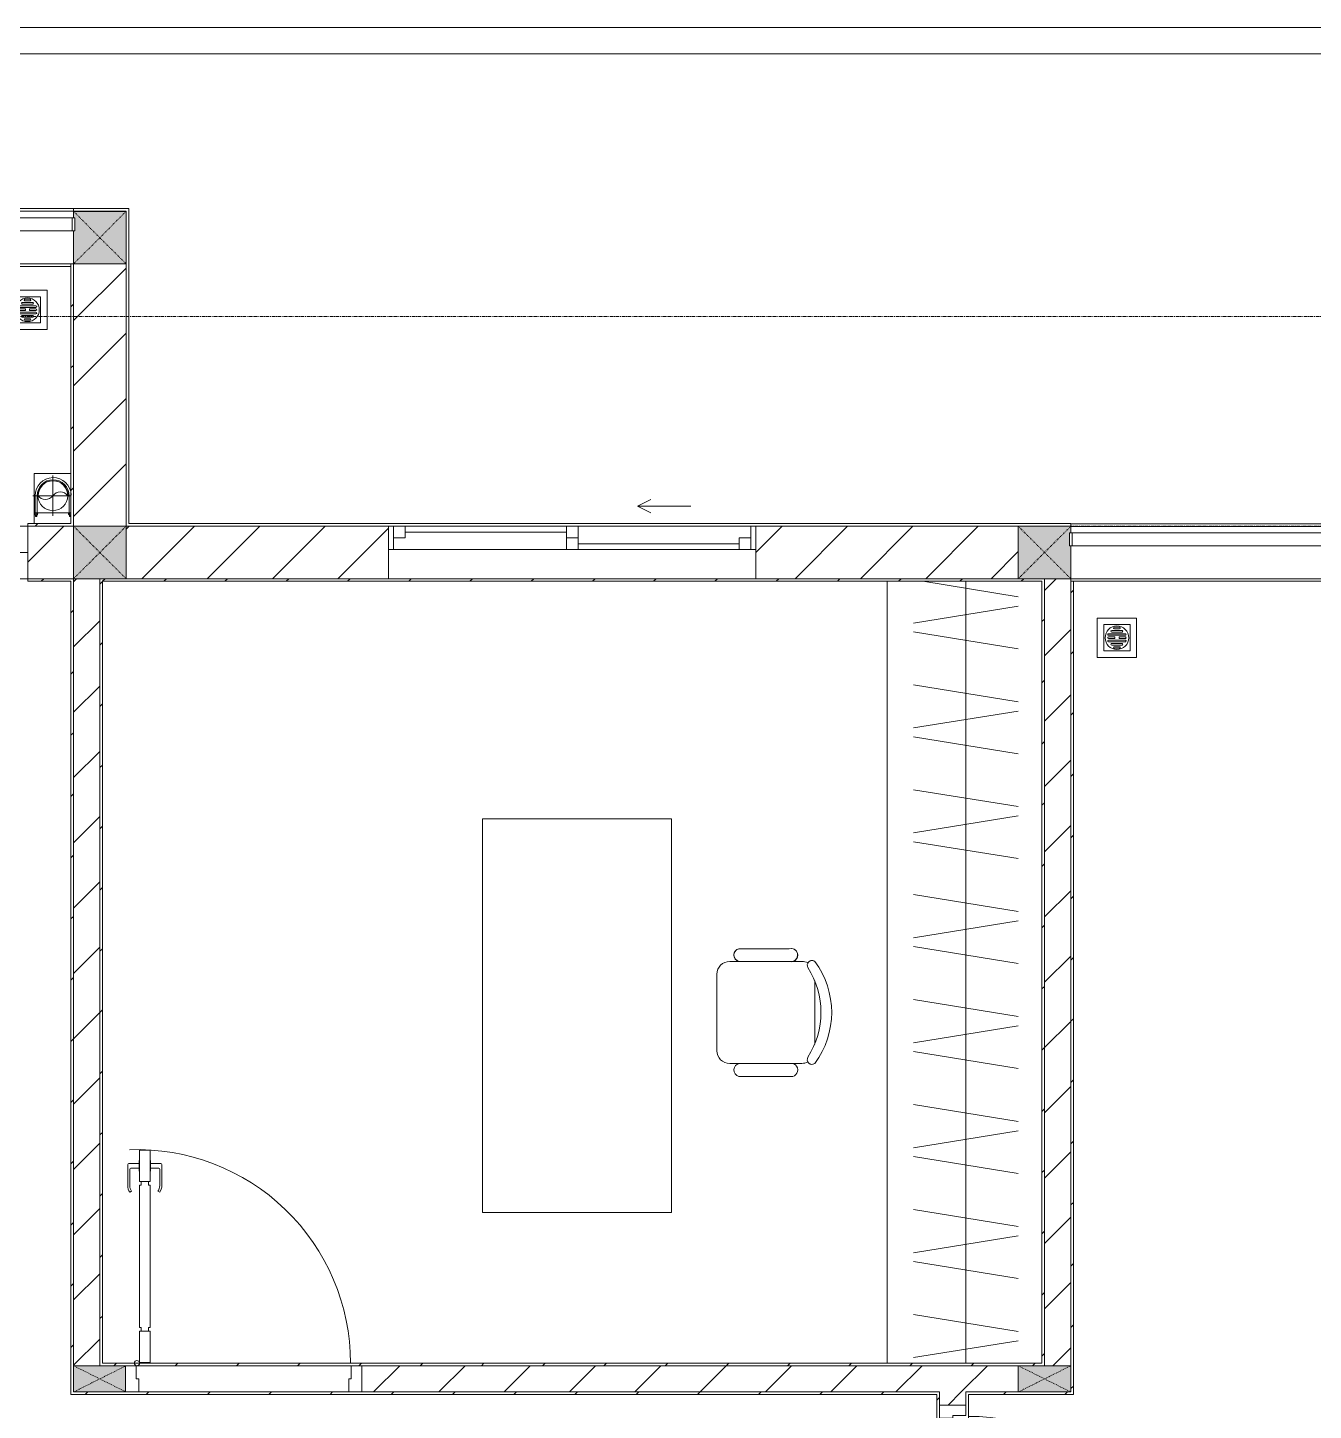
# Model space of a CAD drawing. Header units: millimetres. Extents: x 5356 to 209803, y -16346 to 109894.
# Drawn here: x 94678 to 99577, y 41167 to 46437 of the extents above; entities that cross this region are included whole.
import ezdxf

# ---------------------------------------------------------------- set-up
doc = ezdxf.new("R2010")
doc.units = ezdxf.units.MM
for name, pattern in [('Dash', [6, 3, -3]), ('Grid Line', [22.225, 12.7, -3.175, 3.175, -3.175]), ('IMPORT-CENTER _3_', [10.16, 6.35, -1.27, 1.27, -1.27])]:
    doc.linetypes.add(name, pattern=pattern)
for name, color, linetype, lineweight in [('0-1', 7, 'Continuous', 5), ('A-DETL-GENF-1', 9, 'Continuous', 9), ('A-DOOR', 31, 'Continuous', 9), ('A-DOOR-1', 9, 'Continuous', 9), ('A-DOOR-FRAM', 31, 'Continuous', 9), ('A-DOOR-HDLN', 31, 'Dash', 9), ('A-FLOR-HRAL', 11, 'Continuous', 9), ('A-FLOR-HRAL-1', 9, 'Continuous', 9), ('A-GLAZ', 151, 'Continuous', 9), ('A-WALL', 113, 'Continuous', 9), ('A-WALL-1', 253, 'Continuous', 18), ('A-WALL-2', 9, 'Continuous', 9), ('A-WALL-3', 113, 'Continuous', 18), ('A-WALL-PATT-1', 10, 'Continuous', 9), ('A-WALL-PATT-2', 9, 'Continuous', 9), ('A-WALL-PATT-3', 111, 'Continuous', 9), ('G-IMPT', 8, 'Continuous', 9), ('G-IMPT-2', 8, 'IMPORT-CENTER _3_', 9), ('I-FURN', 30, 'Continuous', 9), ('I-FURN-1', 9, 'Continuous', 9), ('I-WALL-1', 253, 'Continuous', 18), ('I-WALL-2', 9, 'Continuous', 9), ('M-EQPM', 50, 'Continuous', 9), ('S-BEAM-1', 9, 'Continuous', 9), ('S-COLS', 52, 'Continuous', 9), ('S-COLS-1', 254, 'Continuous', 5), ('S-COLS-2', 253, 'Continuous', 18), ('S-COLS-3', 9, 'Continuous', 9), ('S-COLS-4', 52, 'Continuous', 18), ('S-COLS-5', 52, 'Dash', 9), ('S-COLS-HDLN', 52, 'Dash', 9), ('S-COLS-HDLN-1', 9, 'Dash', 9), ('S-GRID-1', 1, 'Grid Line', 9)]:
    doc.layers.add(name, color=color, linetype=linetype, lineweight=lineweight)
pattern_1 = [(45, (0, 0), (-116.67262, 116.67262), [])]
pattern_2 = [(45, (0, 0), (-124.4508, 124.4508), [])]

# ---------------------------------------------------------------- blocks, each defined once
blk = doc.blocks.new('NCV_TKTC_KET CAU_rvt-1-TKCS_MB ĐỊNH VỊ MỐC TỌA ĐỘ CÔNG TRÌNH')
at = {"layer": 'S-BEAM-1'}
blk.add_line((91852.6, 45537.4), (94852.6, 45537.4), dxfattribs=at)
blk = doc.blocks.new('DOOR_CW_01 CANH MO-PANEL KINH - DIW_01-900x2200-CỬA GỖ VÂN LAMINATE-553393-TKCS_MB ĐỊNH VỊ MỐC TỌA ĐỘ CÔNG TRÌNH')
at = {"layer": 'A-DETL-GENF-1'}
for p, q in [((-397, 872), (-357, 872)), ((-397, 752), (-397, 872)), ((-357, 872), (-357, 752)), ((-442, 737), (-442, 816.5)), ((-399, 820.5), (-438, 820.5)), ((-434, 799.5), (-434, 737)), ((-399, 803.5), (-430, 803.5)), ((-399, 831.8), (-397, 831.8)), ((-399, 792.2), (-399, 831.8)), ((-397, 792.2), (-399, 792.2)), ((-397, 792.2), (-397, 831.8)), ((-357, 792.2), (-357, 831.8)), ((-355, 831.8), (-357, 831.8)), ((-357, 792.2), (-355, 792.2)), ((-355, 792.2), (-355, 831.8)), ((-355, 820.5), (-316, 820.5)), ((-355, 803.5), (-324, 803.5)), ((-320, 799.5), (-320, 737)), ((-312, 737), (-312, 816.5)), ((-357, 752), (-397, 752)), ((-397, 738), (-391, 738)), ((-397, 738), (-397, 196)), ((-363, 752), (-391, 752)), ((-391, 752), (-391, 738)), ((-363, 738), (-363, 752)), ((-357, 738), (-363, 738)), ((-357, 196), (-357, 738)), ((-433.9, 711.2), (-427.3, 715.8)), ((-320.1, 711.2), (-326.7, 715.8)), ((-397, 196), (-391, 196)), ((-357, 182), (-397, 182)), ((-397, 182), (-397, 62)), ((-391, 196), (-391, 182)), ((-391, 182), (-363, 182)), ((-357, 196), (-363, 196)), ((-363, 182), (-363, 196)), ((-357, 62), (-357, 182)), ((-397, 62), (-357, 62))]:
    blk.add_line(p, q, dxfattribs=at)
blk.add_circle((-407, 60), 10, dxfattribs=at)
for centre, radius, start, end in [((-407, 60), 814, 360, 92), ((-438, 816.5), 4, 90, 180), ((-430, 799.5), 4, 90, 180), ((-324, 799.5), 4, 360, 90), ((-316, 816.5), 4, 0, 90), ((-397, 737), 45, 180, 215), ((-397, 737), 37, 180, 215), ((-357, 737), 37, 325, 0), ((-357, 737), 45, 325, 0)]:
    blk.add_arc(centre, radius, start, end, dxfattribs=at)
at = {"layer": 'A-DOOR-1'}
for p, q in [((-410, 50), (-450, 50)), ((-450, 50), (-450, -50)), ((-410, 0), (-410, 50)), ((-400, 0), (-410, 0)), ((-407, 50), (-382, 50)), ((-400, -50), (-400, 0)), ((410, 0), (400, 0)), ((400, 0), (400, -50)), ((450, 50), (410, 50)), ((410, 50), (410, 0)), ((450, -50), (450, 50)), ((-450, -50), (-400, -50)), ((400, -50), (450, -50))]:
    blk.add_line(p, q, dxfattribs=at)
blk = doc.blocks.new('TU DO LV A - TU DO LV A-V164-TKCS_MB ĐỊNH VỊ MỐC TỌA ĐỘ CÔNG TRÌNH')
at = {"layer": 'I-FURN'}
for p, q in [((10, 136.3), (68.9, 499)), ((169, 101), (104.4, 499)), ((202.5, 101), (267.1, 499)), ((404.3, 101), (468.9, 499)), ((569, 101), (504.4, 499)), ((602.5, 101), (667.1, 499)), ((804.3, 101), (868.9, 499)), ((969, 101), (904.4, 499)), ((1002.5, 101), (1067.1, 499)), ((1204.3, 101), (1268.9, 499)), ((1369, 101), (1304.4, 499)), ((1402.5, 101), (1467.1, 499)), ((1604.3, 101), (1668.9, 499)), ((1769, 101), (1704.4, 499)), ((1802.5, 101), (1867.1, 499)), ((2004.3, 101), (2068.9, 499)), ((2169, 101), (2104.4, 499)), ((2202.5, 101), (2267.1, 499)), ((2404.3, 101), (2468.9, 499)), ((2569, 101), (2504.4, 499)), ((2602.5, 101), (2667.1, 499)), ((2804.3, 101), (2868.9, 499)), ((2969, 101), (2904.4, 499)), ((10, 300), (2990, 300)), ((10, 0), (2990, 0))]:
    blk.add_line(p, q, dxfattribs=at)
at = {"layer": 'I-FURN-1'}
blk.add_line((10, 0), (2990, 0), dxfattribs=at)
blk = doc.blocks.new('BAN LV A - BAN LV A_dwg_ban hoc2-348006-TKCS_MB ĐỊNH VỊ MỐC TỌA ĐỘ CÔNG TRÌNH')
at = {"layer": 'I-FURN'}
for p, q in [((145.8, 437.4), (-145.8, 437.4)), ((-194.4, 388.8), (-194.4, 113.4)), ((194.4, 113.4), (194.4, 388.8)), ((-243, 354.4), (-243, 162)), ((194.4, 351.4), (194.4, 150.8)), ((243.7, 162), (243.7, 354.4)), ((-120.5, 64.8), (120.5, 64.8))]:
    blk.add_line(p, q, dxfattribs=at)
at = {"layer": 'I-FURN', "flags": 128}
blk.add_lwpolyline([(-737.8, 610.5), (-737.8, 1330.5), (-154.9, 1330.5), (762.2, 1330.5), (762.2, 610.5)], close=True, dxfattribs=at)
at = {"layer": 'I-FURN'}
for centre, radius, start, end in [((-145.8, 388.8), 48.6, 90, 180), ((145.8, 388.8), 48.6, 360, 90), ((-218.7, 347.3), 25.3, 343.7398, 163.7398), ((219.4, 347.3), 25.3, 16.2602, 170.7054), ((-218.7, 154.9), 25.3, 163.7398, 16.2602), ((219.4, 154.9), 25.3, 189.2946, 16.2602), ((-145.8, 113.4), 48.6, 180, 207.5844), ((145.8, 113.4), 48.6, 332.4156, 0), ((-180.2, 75.4), 17.8, 57.9726, 216.6901), ((0, 324), 324, 233.1301, 306.8699), ((0, 359.3), 318.2, 237.5758, 302.4242), ((180.2, 75.4), 17.8, 323.3099, 122.0274)]:
    blk.add_arc(centre, radius, start, end, dxfattribs=at)
blk = doc.blocks.new('BAN LV A - BAN LV A_dwg-348005-TKCS_MB ĐỊNH VỊ MỐC TỌA ĐỘ CÔNG TRÌNH')
at = {"extrusion": (0, 0, -1), "zscale": -1, "rotation": 180}
blk.add_blockref('BAN LV A - BAN LV A_dwg_ban hoc2-348006-TKCS_MB ĐỊNH VỊ MỐC TỌA ĐỘ CÔNG TRÌNH', (-729, 1383.7), dxfattribs=at)
blk = doc.blocks.new('BAN LV A - BAN LV A-348231-TKCS_MB ĐỊNH VỊ MỐC TỌA ĐỘ CÔNG TRÌNH')
at = {"layer": 'I-FURN-1'}
for p, q in [((534.6, 1270.3), (534.6, 1235.9)), ((923.4, 1232.9), (923.4, 1270.3)), ((486, 1221.7), (486, 1029.3)), ((972.7, 1029.3), (972.7, 1221.7)), ((534.6, 1029.3), (534.6, 994.9)), ((923.4, 994.9), (923.4, 1032.3)), ((583.2, 946.3), (874.8, 946.3)), ((1491.2, 773.2), (-8.8, 773.2)), ((-8.8, 773.2), (-8.8, 53.2)), ((1491.2, 53.2), (1491.2, 773.2)), ((-8.8, 53.2), (1491.2, 53.2))]:
    blk.add_line(p, q, dxfattribs=at)
for centre, radius, start, end in [((729, 1059.7), 324, 53.1301, 126.8699), ((548.9, 1308.3), 17.8, 143.3099, 240.596), ((909.2, 1308.3), 17.8, 299.404, 36.6901), ((583.2, 1270.3), 48.6, 152.4156, 180), ((874.8, 1270.3), 48.6, 360, 27.5844), ((510.3, 1228.8), 25.3, 16.2602, 196.2602), ((948.4, 1228.8), 25.3, 343.7398, 170.7054), ((510.3, 1036.4), 25.3, 196.2602, 343.7398), ((948.4, 1036.4), 25.3, 189.2946, 343.7398), ((583.2, 994.9), 48.6, 180, 270), ((874.8, 994.9), 48.6, 270, 360)]:
    blk.add_arc(centre, radius, start, end, dxfattribs=at)
blk.add_blockref('BAN LV A - BAN LV A_dwg-348005-TKCS_MB ĐỊNH VỊ MỐC TỌA ĐỘ CÔNG TRÌNH', (0, 0))
blk = doc.blocks.new('Railing - 50 x 10mm-457210-TKCS_MB ĐỊNH VỊ MỐC TỌA ĐỘ CÔNG TRÌNH')
at = {"layer": 'A-FLOR-HRAL-1'}
for p, q in [((25, 5), (-25, 5)), ((-25, 5), (-25, -5)), ((25, -5), (25, 5)), ((-25, -5), (25, -5))]:
    blk.add_line(p, q, dxfattribs=at)
blk = doc.blocks.new('Railing - Railing-1033920-TKCS_MB ĐỊNH VỊ MỐC TỌA ĐỘ CÔNG TRÌNH')
at = {"layer": 'A-FLOR-HRAL-1'}
for p, q in [((76861.8, 35251.3), (75749.1, 35251.3)), ((75749.1, 35201.3), (76861.8, 35201.3))]:
    blk.add_line(p, q, dxfattribs=at)
at = {"rotation": 270}
for p in [(75744.1, 35226.3), (76869.1, 35226.3)]:
    blk.add_blockref('Railing - 50 x 10mm-457210-TKCS_MB ĐỊNH VỊ MỐC TỌA ĐỘ CÔNG TRÌNH', p, dxfattribs=at)
blk = doc.blocks.new('G1_SOF - BO TRU - 100x200-745959-TKCS_MB ĐỊNH VỊ MỐC TỌA ĐỘ CÔNG TRÌNH')
at = {"layer": 'S-COLS-3'}
blk.add_hatch(color=256, dxfattribs=at).paths.add_polyline_path([(50, -100), (50, 98.4), (-50, 98.4), (-50, -100), (0, -100)])
at = {"layer": 'S-COLS-2'}
for p, q in [((-50, 98.4), (-50, -100)), ((50, -100), (50, 98.4)), ((-50, -100), (50, -100))]:
    blk.add_line(p, q, dxfattribs=at)
at = {"layer": 'S-COLS-HDLN-1'}
for p, q in [((50, 100), (-50, -100)), ((-50, 100), (50, -100))]:
    blk.add_line(p, q, dxfattribs=at)
blk = doc.blocks.new('G1_SOF - BO TRU - 100x200-V63-TKCS_MB ĐỊNH VỊ MỐC TỌA ĐỘ CÔNG TRÌNH')
at = {"layer": 'S-COLS-3'}
blk.add_hatch(color=256, dxfattribs=at).paths.add_polyline_path([(50, -100), (50, 100), (-50, 100), (-50, -100)])
at = {"layer": 'S-COLS-2'}
for p, q in [((50, 100), (-50, 100)), ((-50, 100), (-50, -100)), ((50, -100), (50, 100)), ((-50, -100), (50, -100))]:
    blk.add_line(p, q, dxfattribs=at)
at = {"layer": 'S-COLS-HDLN-1'}
for p, q in [((50, 100), (-50, -100)), ((-50, 100), (50, -100))]:
    blk.add_line(p, q, dxfattribs=at)
blk = doc.blocks.new('DOOR_CW_01 CANH MO-PANEL KINH - DIG_01-900x2200-CỬA NHÔM KÍNH-400860-TKCS_MB ĐỊNH VỊ MỐC TỌA ĐỘ CÔNG TRÌNH')
at = {"layer": 'A-DETL-GENF-1'}
for p, q in [((-397, -182), (-397, -62)), ((-397, -62), (-357, -62)), ((-357, -62), (-357, -182)), ((-357, -182), (-397, -182)), ((-397, -196), (-391, -196)), ((-397, -738), (-397, -196)), ((-391, -196), (-391, -182)), ((-391, -182), (-363, -182)), ((-363, -182), (-363, -196)), ((-357, -196), (-363, -196)), ((-357, -196), (-357, -738)), ((-442, -737), (-442, -816.5)), ((-434, -799.5), (-434, -737)), ((-433.9, -711.2), (-427.3, -715.8)), ((-320.1, -711.2), (-326.7, -715.8)), ((-320, -799.5), (-320, -737)), ((-312, -737), (-312, -816.5)), ((-397, -738), (-391, -738)), ((-357, -752), (-397, -752)), ((-397, -752), (-397, -872)), ((-391, -752), (-391, -738)), ((-363, -752), (-391, -752)), ((-357, -738), (-363, -738)), ((-363, -738), (-363, -752)), ((-357, -872), (-357, -752)), ((-399, -820.5), (-438, -820.5)), ((-399, -803.5), (-430, -803.5)), ((-399, -792.2), (-399, -831.8)), ((-397, -792.2), (-399, -792.2)), ((-399, -831.8), (-397, -831.8)), ((-397, -792.2), (-397, -831.8)), ((-357, -792.2), (-357, -831.8)), ((-357, -792.2), (-355, -792.2)), ((-355, -831.8), (-357, -831.8)), ((-355, -792.2), (-355, -831.8)), ((-355, -803.5), (-324, -803.5)), ((-355, -820.5), (-316, -820.5)), ((-397, -872), (-357, -872))]:
    blk.add_line(p, q, dxfattribs=at)
blk.add_circle((-407, -60), 10, dxfattribs=at)
for centre, radius, start, end in [((-407, -60), 814, 268, 0), ((-397, -737), 45, 145, 180), ((-397, -737), 37, 145, 180), ((-357, -737), 37, 0, 35), ((-357, -737), 45, 360, 35), ((-438, -816.5), 4, 180, 270), ((-430, -799.5), 4, 180, 270), ((-324, -799.5), 4, 270, 0), ((-316, -816.5), 4, 270, 0)]:
    blk.add_arc(centre, radius, start, end, dxfattribs=at)
at = {"layer": 'A-DOOR-1'}
for p, q in [((-450, -50), (-450, 50)), ((-450, 50), (-400, 50)), ((-400, 50), (-400, 0)), ((400, 0), (400, 50)), ((400, 50), (450, 50)), ((450, 50), (450, -50)), ((-410, -50), (-450, -50)), ((-410, 0), (-410, -50)), ((-400, 0), (-410, 0)), ((-407, -50), (-382, -50)), ((410, 0), (400, 0)), ((410, -50), (410, 0)), ((450, -50), (410, -50))]:
    blk.add_line(p, q, dxfattribs=at)
blk = doc.blocks.new('NCV_TKTC_TANG 1_rvt-1-TKCS_MB ĐỊNH VỊ MỐC TỌA ĐỘ CÔNG TRÌNH')
at = {"layer": 'A-WALL-PATT-1'}
h = blk.add_hatch(dxfattribs=at)
h.set_pattern_fill('FP_2', color=256, style=0, pattern_type=2)
h.set_pattern_definition(pattern_2)
h.paths.add_polyline_path([(94928.5, 41336.9), (94952.6, 41336.9), (94952.6, 44336.9), (94852.6, 44336.9), (94852.6, 41336.9)])
h = blk.add_hatch(dxfattribs=at)
h.set_pattern_fill('FP_2', color=256, style=0, pattern_type=2)
h.set_pattern_definition(pattern_2)
h.paths.add_polyline_path([(98552.6, 41336.9), (98652.6, 41336.9), (98652.6, 44336.9), (98552.6, 44336.9), (98552.6, 41843.1)])
h = blk.add_hatch(dxfattribs=at)
h.set_pattern_fill('FP_2', color=256, style=0, pattern_type=2)
h.set_pattern_definition(pattern_2)
h.paths.add_polyline_path([(98452.6, 41236.9), (98452.6, 41336.9), (95950.9, 41336.9), (95950.9, 41236.9), (98252.6, 41236.9)])
h = blk.add_hatch(dxfattribs=at)
h.set_pattern_fill('FP_2', color=256, style=0, pattern_type=2)
h.set_pattern_definition(pattern_2)
h.paths.add_polyline_path([(98152.6, 40236.9), (98252.6, 40236.9), (98252.6, 40286.9), (98152.6, 40286.9)])
h.paths.add_polyline_path([(98202.6, 41186.9), (98252.6, 41186.9), (98252.6, 41236.9), (98152.6, 41236.9), (98152.6, 41186.9)])
at = {"layer": 'A-WALL-PATT-2'}
h = blk.add_hatch(dxfattribs=at)
h.set_pattern_fill('FP_3', color=256, style=0, pattern_type=2)
h.set_pattern_definition(pattern_1)
h.paths.add_polyline_path([(94852.6, 44536.9), (94852.6, 45536.9), (94842.6, 45536.9), (94842.6, 44536.9)])
h = blk.add_hatch(dxfattribs=at)
h.set_pattern_fill('FP_3', color=256, style=0, pattern_type=2)
h.set_pattern_definition(pattern_1)
h.paths.add_polyline_path([(94842.6, 44536.9), (94842.6, 44546.9), (94677.6, 44546.9), (94677.6, 44536.9)])
h.paths.add_polyline_path([(91852.6, 44536.9), (92177.6, 44536.9), (92177.6, 44546.9), (91852.6, 44546.9)])
h = blk.add_hatch(dxfattribs=at)
h.set_pattern_fill('FP_3', color=256, style=0, pattern_type=2)
h.set_pattern_definition(pattern_1)
h.paths.add_polyline_path([(94842.6, 44326.9), (94842.6, 44336.9), (94677.6, 44336.9), (94677.6, 44326.9)])
h.paths.add_polyline_path([(91937.6, 44326.9), (92177.6, 44326.9), (92177.6, 44336.9), (91927.6, 44336.9), (91927.6, 44326.9)])
h = blk.add_hatch(dxfattribs=at)
h.set_pattern_fill('FP_3', color=256, style=0, pattern_type=2)
h.set_pattern_definition(pattern_1)
h.paths.add_polyline_path([(94852.6, 41236.9), (94852.6, 44336.9), (94842.6, 44336.9), (94842.6, 41236.9)])
h = blk.add_hatch(dxfattribs=at)
h.set_pattern_fill('FP_3', color=256, style=0, pattern_type=2)
h.set_pattern_definition(pattern_1)
h.paths.add_polyline_path([(98542.6, 44326.9), (98542.6, 44336.9), (94952.6, 44336.9), (94952.6, 44326.9), (97452.6, 44326.9)])
h = blk.add_hatch(dxfattribs=at)
h.set_pattern_fill('FP_3', color=256, style=0, pattern_type=2)
h.set_pattern_definition(pattern_1)
h.paths.add_polyline_path([(94962.6, 41336.9), (94962.6, 44326.9), (94952.6, 44326.9), (94952.6, 41336.9)])
h = blk.add_hatch(dxfattribs=at)
h.set_pattern_fill('FP_3', color=256, style=0, pattern_type=2)
h.set_pattern_definition(pattern_1)
h.paths.add_polyline_path([(98542.6, 41336.9), (98552.6, 41336.9), (98552.6, 44336.9), (98542.6, 44336.9), (98542.6, 41346.9)])
h = blk.add_hatch(dxfattribs=at)
h.set_pattern_fill('FP_3', color=256, style=0, pattern_type=2)
h.set_pattern_definition(pattern_1)
h.paths.add_polyline_path([(98662.6, 41226.9), (98662.6, 44326.9), (98652.6, 44326.9), (98652.6, 41226.9)])
h = blk.add_hatch(dxfattribs=at)
h.set_pattern_fill('FP_3', color=256, style=0, pattern_type=2)
h.set_pattern_definition(pattern_1)
h.paths.add_polyline_path([(95050.9, 41336.9), (98542.6, 41336.9), (98542.6, 41346.9), (94962.6, 41346.9), (94962.6, 41336.9)])
h = blk.add_hatch(dxfattribs=at)
h.set_pattern_fill('FP_3', color=256, style=0, pattern_type=2)
h.set_pattern_definition(pattern_1)
h.paths.add_polyline_path([(98152.6, 41226.9), (98152.6, 41236.9), (94842.6, 41236.9), (94842.6, 41226.9), (98142.6, 41226.9)])
h = blk.add_hatch(dxfattribs=at)
h.set_pattern_fill('FP_3', color=256, style=0, pattern_type=2)
h.set_pattern_definition(pattern_1)
h.paths.add_polyline_path([(98142.6, 40246.9), (98152.6, 40246.9), (98152.6, 41226.9), (98142.6, 41226.9), (98142.6, 40278.9)])
h = blk.add_hatch(dxfattribs=at)
h.set_pattern_fill('FP_3', color=256, style=0, pattern_type=2)
h.set_pattern_definition(pattern_1)
h.paths.add_polyline_path([(98252.6, 40236.9), (98262.6, 40236.9), (98262.6, 41236.9), (98252.6, 41236.9), (98252.6, 40286.9)])
h = blk.add_hatch(dxfattribs=at)
h.set_pattern_fill('FP_3', color=256, style=0, pattern_type=2)
h.set_pattern_definition(pattern_1)
h.paths.add_polyline_path([(98559.8, 41226.9), (98652.6, 41226.9), (98652.6, 41236.9), (98262.6, 41236.9), (98262.6, 41226.9), (98452.6, 41226.9)])
at = {"layer": 'A-WALL-1'}
for p, q in [((94952.6, 44336.9), (94852.6, 44336.9)), ((94852.6, 44336.9), (94852.6, 41336.9)), ((94952.6, 41336.9), (94952.6, 44336.9)), ((98552.6, 44336.9), (98552.6, 41336.9)), ((98652.6, 44336.9), (98552.6, 44336.9)), ((98652.6, 41336.9), (98652.6, 44336.9)), ((98452.6, 41336.9), (95950.9, 41336.9)), ((95950.9, 41236.9), (98152.6, 41236.9)), ((98152.6, 41236.9), (98152.6, 41186.9)), ((98252.6, 41236.9), (98452.6, 41236.9)), ((98252.6, 41186.9), (98252.6, 41236.9))]:
    blk.add_line(p, q, dxfattribs=at)
at = {"layer": 'A-WALL-2'}
for p, q in [((98652.9, 44536.5), (98652.9, 44512)), ((98652.9, 44462), (98652.9, 44336.9)), ((99772.6, 44336.9), (98652.9, 44336.9))]:
    blk.add_line(p, q, dxfattribs=at)
at = {"layer": 'I-WALL-1'}
for p, q in [((94852.6, 45536.9), (94842.6, 45536.9)), ((94842.6, 45536.9), (94842.6, 44546.9)), ((94852.6, 44536.9), (94852.6, 45536.9)), ((94842.6, 44546.9), (94677.6, 44546.9)), ((94677.6, 44546.9), (94677.6, 44536.9)), ((94677.6, 44536.9), (94842.6, 44536.9)), ((94842.6, 44536.9), (94852.6, 44536.9)), ((94842.6, 44336.9), (94677.6, 44336.9)), ((94677.6, 44336.9), (94677.6, 44326.9)), ((94677.6, 44326.9), (94842.6, 44326.9)), ((94852.6, 44336.9), (94842.6, 44336.9)), ((94842.6, 44326.9), (94842.6, 41236.9)), ((94852.6, 41336.9), (94852.6, 44336.9)), ((96052.6, 44336.9), (94952.6, 44336.9)), ((94952.6, 44336.9), (94952.6, 44326.9)), ((94952.6, 44326.9), (94952.6, 41336.9)), ((94962.6, 44326.9), (98542.6, 44326.9)), ((94962.6, 41346.9), (94962.6, 44326.9)), ((98542.6, 44336.9), (97452.6, 44336.9)), ((98552.6, 44336.9), (98542.6, 44336.9)), ((98542.6, 44326.9), (98542.6, 41346.9)), ((98552.6, 41336.9), (98552.6, 44336.9)), ((98652.6, 44326.9), (98652.6, 41336.9)), ((98662.6, 44326.9), (98652.6, 44326.9)), ((98662.6, 41226.9), (98662.6, 44326.9)), ((98542.6, 41346.9), (94962.6, 41346.9)), ((95090.9, 41336.9), (95910.9, 41336.9)), ((95950.9, 41336.9), (98452.6, 41336.9)), ((94842.6, 41236.9), (94842.6, 41226.9)), ((94842.6, 41226.9), (98142.6, 41226.9)), ((95900.9, 41236.9), (95100.9, 41236.9)), ((98152.6, 41236.9), (95950.9, 41236.9)), ((98142.6, 41226.9), (98142.6, 40246.9)), ((98152.6, 41226.9), (98152.6, 41236.9)), ((98152.6, 41186.9), (98152.6, 41226.9)), ((98252.6, 41236.9), (98252.6, 41186.9)), ((98262.6, 41236.9), (98252.6, 41236.9)), ((98452.6, 41236.9), (98262.6, 41236.9)), ((98262.6, 40246.9), (98262.6, 41226.9)), ((98262.6, 41226.9), (98652.6, 41226.9)), ((98652.6, 41226.9), (98662.6, 41226.9))]:
    blk.add_line(p, q, dxfattribs=at)
at = {"layer": 'I-WALL-2'}
for p, q in [((91862.6, 45536.9), (94842.6, 45536.9)), ((94842.6, 45526.9), (91862.6, 45526.9)), ((99767.6, 44326.9), (98662.6, 44326.9))]:
    blk.add_line(p, q, dxfattribs=at)
at = {"layer": 'A-DOOR-1'}
blk.add_blockref('DOOR_CW_01 CANH MO-PANEL KINH - DIW_01-900x2200-CỬA GỖ VÂN LAMINATE-553393-TKCS_MB ĐỊNH VỊ MỐC TỌA ĐỘ CÔNG TRÌNH', (95500.9, 41286.9), dxfattribs=at)
at = {"layer": 'A-DOOR-1', "rotation": 89.99999999999892}
blk.add_blockref('DOOR_CW_01 CANH MO-PANEL KINH - DIG_01-900x2200-CỬA NHÔM KÍNH-400860-TKCS_MB ĐỊNH VỊ MỐC TỌA ĐỘ CÔNG TRÌNH', (98202.6, 40736.9), dxfattribs=at)
at = {"layer": 'A-FLOR-HRAL-1'}
blk.add_blockref('Railing - Railing-1033920-TKCS_MB ĐỊNH VỊ MỐC TỌA ĐỘ CÔNG TRÌNH', (22908.5, 9260.7), dxfattribs=at)
at = {"layer": 'I-FURN-1'}
for name, p, rotation in [('TU DO LV A - TU DO LV A-V164-TKCS_MB ĐỊNH VỊ MỐC TỌA ĐỘ CÔNG TRÌNH', (97952.6, 44336.9), 269.9999999999997), ('BAN LV A - BAN LV A-348231-TKCS_MB ĐỊNH VỊ MỐC TỌA ĐỘ CÔNG TRÌNH', (96357.8, 43412.7), 269.9999999999995)]:
    blk.add_blockref(name, p, dxfattribs=dict(at, rotation=rotation))
at = {"layer": 'S-COLS-3', "rotation": 269.9999999999993}
for name, p in [('G1_SOF - BO TRU - 100x200-745959-TKCS_MB ĐỊNH VỊ MỐC TỌA ĐỘ CÔNG TRÌNH', (94952.6, 41286.9)), ('G1_SOF - BO TRU - 100x200-V63-TKCS_MB ĐỊNH VỊ MỐC TỌA ĐỘ CÔNG TRÌNH', (98552.6, 41286.9))]:
    blk.add_blockref(name, p, dxfattribs=at)
blk = doc.blocks.new('1_FAMILY RVT - W01-WxH 1400x1400xmm-389822-TKCS_MB ĐỊNH VỊ MỐC TỌA ĐỘ CÔNG TRÌNH')
at = {"layer": 'A-GLAZ'}
for p, q in [((248.4, 172.39), (299.2, 197.79)), ((248.4, 172.39), (299.2, 146.99)), ((248.4, 172.39), (451.6, 172.39)), ((-700, 96.19), (-700, -103.81)), ((700, 96.19), (-700, 96.19)), ((-700, 96.19), (-636.5, 96.19)), ((-680.95, 96.19), (-680.95, 7.29)), ((-636.5, 96.19), (-22.225, 96.19)), ((-636.5, 96.19), (-636.5, 51.74)), ((-636.5, 73.965), (-22.225, 73.965)), ((-22.225, 7.29), (-22.225, 96.19)), ((-22.225, 96.19), (22.225, 96.19)), ((22.225, 96.19), (680.95, 96.19)), ((22.225, 96.19), (22.225, 7.29)), ((680.95, 96.19), (700, 96.19)), ((680.95, 96.19), (680.95, 7.29)), ((700, -103.81), (700, 96.19)), ((-700, 7.29), (-680.95, 7.29)), ((-636.5, 51.74), (-680.95, 51.74)), ((-680.95, 7.29), (-22.225, 7.29)), ((22.225, 51.74), (-22.225, 51.74)), ((-22.225, 7.29), (22.225, 7.29)), ((22.225, 29.515), (636.5, 29.515)), ((22.225, 7.29), (636.5, 7.29)), ((636.5, 51.74), (636.5, 7.29)), ((680.95, 51.74), (636.5, 51.74)), ((636.5, 7.29), (700, 7.29)), ((-700, -103.81), (700, -103.81))]:
    blk.add_line(p, q, dxfattribs=at)
blk = doc.blocks.new('DEG_02-DEG_03 - DEG_02-2500x2400mm-CỬA ĐI 02 CÁNH TRƯỢT-625766-TKCS_MB ĐỊNH VỊ MỐC TỌA ĐỘ CÔNG TRÌNH')
at = {"layer": 'A-DOOR'}
for p, q in [((-1110, 100), (-1210, 100)), ((-1210, 100), (-1210, 60)), ((-1210, 60), (-1110, 60)), ((-1110, 60), (-1110, 100)), ((-1110, 100), (-50, 100)), ((-50, 60), (-1110, 60)), ((50, 100), (-50, 100)), ((-50, 100), (-50, 60)), ((50, 60), (-50, 60)), ((-50, 60), (-50, 20)), ((-50, 60), (50, 60)), ((50, 60), (50, 100)), ((50, 20), (50, 60)), ((50, 60), (1110, 60)), ((1210, 60), (1110, 60)), ((1110, 60), (1110, 20)), ((1210, 20), (1210, 60)), ((-50, 20), (50, 20)), ((1110, 20), (50, 20)), ((1110, 20), (1210, 20))]:
    blk.add_line(p, q, dxfattribs=at)
at = {"layer": 'A-DOOR-FRAM'}
for p, q in [((-1210, 100), (-1250, 100)), ((-1250, 100), (-1250, 0)), ((-1210, 0), (-1210, 100)), ((1250, 100), (1210, 100)), ((1210, 100), (1210, 0)), ((1250, 0), (1250, 100)), ((-1250, 0), (-1210, 0)), ((1210, 0), (1250, 0))]:
    blk.add_line(p, q, dxfattribs=at)
at = {"layer": 'A-DOOR-HDLN'}
for p, q in [((-320.4, 151.1), (-355, 171.1)), ((320.4, 151.1), (355, 171.1)), ((-500.4, 151.1), (-320.4, 151.1)), ((-320.4, 151.1), (-355, 131.1)), ((320.4, 151.1), (355, 131.1)), ((500.4, 151.1), (320.4, 151.1))]:
    blk.add_line(p, q, dxfattribs=at)
blk = doc.blocks.new('Railing - 50 x 10mm-1251311-TKCS_MB ĐỊNH VỊ MỐC TỌA ĐỘ CÔNG TRÌNH')
at = {"layer": 'A-FLOR-HRAL'}
for p, q in [((25, 5), (-25, 5)), ((-25, 5), (-25, -5)), ((25, -5), (25, 5)), ((-25, -5), (25, -5))]:
    blk.add_line(p, q, dxfattribs=at)
blk = doc.blocks.new('Railing - Railing-1601312-TKCS_MB ĐỊNH VỊ MỐC TỌA ĐỘ CÔNG TRÌNH')
at = {"layer": 'A-FLOR-HRAL'}
for p, q in [((94847.6, 45712.4), (91857.6, 45712.4)), ((91857.6, 45662.4), (94847.6, 45662.4))]:
    blk.add_line(p, q, dxfattribs=at)
at = {"extrusion": (0, 0, -1), "zscale": -1, "rotation": 90}
for p in [(-91852.6, 45687.4), (-94852.6, 45687.4)]:
    blk.add_blockref('Railing - 50 x 10mm-1251311-TKCS_MB ĐỊNH VỊ MỐC TỌA ĐỘ CÔNG TRÌNH', p, dxfattribs=at)
blk = doc.blocks.new('TKTC_XREF_251221_MB TANG 1 - TKTC_XREF_260130_MB TANG 1_dwg_THU NUOC - THU NUOC-444531-TKCS_MB TẦNG 1-4202120-TKCS_MB ĐỊNH VỊ MỐC TỌA ĐỘ CÔNG TRÌNH')
at = {"layer": 'M-EQPM'}
for p, q in [((-23.3, 10.8), (40.9, 10.8)), ((40.9, 4.8), (-23.3, 4.8)), ((-11, 23.3), (28.5, 23.3)), ((28.5, 17.3), (-11, 17.3)), ((-1.1, 35.6), (18.5, 35.6)), ((18.5, 29.6), (-1.1, 29.6)), ((-23.3, -13.6), (40.9, -13.6)), ((40.9, -19.6), (-23.3, -19.6)), ((-11, -26.1), (28.5, -26.1)), ((28.5, -32.1), (-11, -32.1)), ((-1.1, -38.5), (18.5, -38.5)), ((18.5, -44.5), (-1.1, -44.5))]:
    blk.add_line(p, q, dxfattribs=at)
at = {"layer": 'M-EQPM', "flags": 128}
for points in [[(83.7, -79.4), (83.7, 70.6), (-66.3, 70.6), (-66.3, -79.4)], [(58.7, -54.4), (58.7, 45.6), (-41.3, 45.6), (-41.3, -54.4)]]:
    blk.add_lwpolyline(points, close=True, dxfattribs=at)
for points in [[(-23.3, -1.2), (0.7, -1.2), (0.7, -7.2), (-23.3, -7.2)], [(40.9, -7.2), (16.7, -7.2), (16.7, -1.2), (40.9, -1.2)]]:
    blk.add_lwpolyline(points, dxfattribs=at)
at = {"layer": 'M-EQPM'}
for centre, radius, start, end in [((8.7, -4.4), 45, 360, 180), ((8.7, -4.4), 45, 360, 180), ((-23.3, 7.8), 3, 90, 270), ((-11, 20.3), 3, 90, 270), ((-1.1, 32.6), 3, 90, 270), ((18.5, 32.6), 3, 270, 90), ((28.5, 20.3), 3, 270, 90), ((40.9, 7.8), 3, 270, 90), ((8.7, -4.4), 45, 180, 360), ((8.7, -4.4), 45, 180, 360), ((-23.3, -4.2), 3, 90, 270), ((-23.3, -16.6), 3, 90, 270), ((-11, -29.1), 3, 90, 270), ((-1.1, -41.5), 3, 90, 270), ((18.5, -41.5), 3, 270, 90), ((28.5, -29.1), 3, 270, 90), ((40.9, -4.2), 3, 270, 90), ((40.9, -16.6), 3, 270, 90)]:
    blk.add_arc(centre, radius, start, end, dxfattribs=at)
blk = doc.blocks.new('TKTC_XREF_251221_MB TANG 1 - TKTC_XREF_260130_MB TANG 1_dwg_CUM U_DN100-V218-TKCS_MB ĐỊNH VỊ MỐC TỌA ĐỘ CÔNG TRÌNH')
at = {"layer": 'G-IMPT'}
blk.add_hatch(color=256, dxfattribs=at).paths.add_polyline_path([(0, 61), (0, 57), (14.8, 55.1), (28.5, 49.4), (40.3, 40.3), (49.4, 28.5), (55.1, 14.8), (57, 0), (55.1, -14.8), (49.4, -28.5), (40.3, -40.3), (28.5, -49.4), (14.8, -55.1), (0, -57), (0, -61), (15.8, -58.9), (30.5, -52.8), (43.1, -43.1), (52.8, -30.5), (58.9, -15.8), (61, 0), (58.9, 15.8), (52.8, 30.5), (43.1, 43.1), (30.5, 52.8), (15.8, 58.9)])
for p, q in [((-79.1, 66.6), (-79.1, 63.4)), ((-76.6, 66.6), (-76.6, 63.4)), ((-74.6, 66.6), (-74.6, 63.4)), ((-72.7, 69.3), (-72.7, 60.7)), ((-66.9, 67.9), (-71.7, 67.9)), ((-66.9, 62.1), (-71.7, 62.1)), ((-65, 69), (0, 69)), ((-79.1, -63.4), (-79.1, -66.6)), ((-76.6, -63.4), (-76.6, -66.6)), ((-74.6, -63.4), (-74.6, -66.6)), ((-72.7, -60.7), (-72.7, -68.7)), ((-66.9, -62.1), (-71.7, -62.1)), ((-66.9, -67.9), (-71.7, -67.9))]:
    blk.add_line(p, q, dxfattribs=at)
at = {"layer": 'G-IMPT', "flags": 128}
for points in [[(-72.7, 67.6), (-78.1, 67.6), (-78.1, 62.4), (-72.7, 62.4)], [(-71.7, 59.2), (-66.9, 59.2), (-66.9, 70.8), (-71.7, 70.8)], [(-66.9, 70.8), (-66.9, 72.7), (-65, 72.7), (-65, 57.3), (-66.9, 57.3), (-66.9, 59.2)], [(-65, 61), (0, 61), (0, 57)], [(-72.7, -62.4), (-78.1, -62.4), (-78.1, -67.6), (-72.7, -67.6)], [(-66.9, -68.7), (-66.9, -59.2), (-71.7, -59.2)], [(-66.9, -59.2), (-66.9, -57.3), (-65, -57.3), (-65, -68.7)], [(-65, -61), (0, -61), (0, -57)]]:
    blk.add_lwpolyline(points, dxfattribs=at)
at = {"layer": 'G-IMPT'}
for centre, radius, start, end in [((-78.1, 66.6), 0.96, 90, 180), ((-78.1, 63.4), 0.96, 180, 270), ((-71.1, 69.3), 1.56, 112.6199, 247.3801), ((-67.9, 65), 4.8, 143.1301, 216.8699), ((-71.1, 60.7), 1.56, 112.6199, 247.3801), ((0, 0), 69, 271.8895, 90), ((0, 0), 61, 270, 90), ((0, 0), 57, 270, 90), ((-78.1, -63.4), 0.96, 90, 180), ((-78.1, -66.6), 0.96, 180, 270), ((-71.1, -60.7), 1.56, 112.6199, 247.3801), ((-67.9, -65), 4.8, 143.1301, 216.8699)]:
    blk.add_arc(centre, radius, start, end, dxfattribs=at)
blk = doc.blocks.new('TKTC_XREF_251221_MB TANG 1 - TKTC_XREF_260130_MB TANG 1_dwg_$cc-4202125-TKCS_MB ĐỊNH VỊ MỐC TỌA ĐỘ CÔNG TRÌNH')
at = {"layer": 'G-IMPT'}
blk.add_circle((0, 0), 0.5, dxfattribs=at)
for centre, radius, start, end in [((0, 0), 0.5, 90, 270), ((0.188, 0.25), 0.313, 126.8699, 233.1301), ((-0.188, -0.25), 0.313, 306.8699, 53.1301)]:
    blk.add_arc(centre, radius, start, end, dxfattribs=at)
at = {"layer": 'G-IMPT-2'}
for p, q in [((0, -0.673), (0, 0.607)), ((-0.673, 0), (0.673, 0))]:
    blk.add_line(p, q, dxfattribs=at)
blk = doc.blocks.new('TKTC_XREF_251221_MB TANG 1 - TKTC_XREF_260130_MB TANG 1_dwg_THU NUOC - THU NUOC-444531-TKCS_MB TẦNG 1-4202124-TKCS_MB ĐỊNH VỊ MỐC TỌA ĐỘ CÔNG TRÌNH')
at = {"layer": 'M-EQPM'}
for p, q in [((-23.3, 10.8), (40.9, 10.8)), ((40.9, 4.8), (-23.3, 4.8)), ((-11, 23.3), (28.5, 23.3)), ((28.5, 17.3), (-11, 17.3)), ((-1.1, 35.6), (18.5, 35.6)), ((18.5, 29.6), (-1.1, 29.6)), ((-23.3, -13.6), (40.9, -13.6)), ((40.9, -19.6), (-23.3, -19.6)), ((-11, -26.1), (28.5, -26.1)), ((28.5, -32.1), (-11, -32.1)), ((-1.1, -38.5), (18.5, -38.5)), ((18.5, -44.5), (-1.1, -44.5))]:
    blk.add_line(p, q, dxfattribs=at)
at = {"layer": 'M-EQPM', "flags": 128}
for points in [[(83.7, -79.4), (83.7, 70.6), (-66.3, 70.6), (-66.3, -79.4)], [(58.7, -54.4), (58.7, 45.6), (-41.3, 45.6), (-41.3, -54.4)]]:
    blk.add_lwpolyline(points, close=True, dxfattribs=at)
for points in [[(-23.3, -1.2), (0.7, -1.2), (0.7, -7.2), (-23.3, -7.2)], [(40.9, -7.2), (16.7, -7.2), (16.7, -1.2), (40.9, -1.2)]]:
    blk.add_lwpolyline(points, dxfattribs=at)
at = {"layer": 'M-EQPM'}
for centre, radius, start, end in [((8.7, -4.4), 45, 360, 180), ((8.7, -4.4), 45, 360, 180), ((-23.3, 7.8), 3, 90, 270), ((-11, 20.3), 3, 90, 270), ((-1.1, 32.6), 3, 90, 270), ((18.5, 32.6), 3, 270, 90), ((28.5, 20.3), 3, 270, 90), ((40.9, 7.8), 3, 270, 90), ((8.7, -4.4), 45, 180, 360), ((8.7, -4.4), 45, 180, 360), ((-23.3, -4.2), 3, 90, 270), ((-23.3, -16.6), 3, 90, 270), ((-11, -29.1), 3, 90, 270), ((-1.1, -41.5), 3, 90, 270), ((18.5, -41.5), 3, 270, 90), ((28.5, -29.1), 3, 270, 90), ((40.9, -4.2), 3, 270, 90), ((40.9, -16.6), 3, 270, 90)]:
    blk.add_arc(centre, radius, start, end, dxfattribs=at)
blk = doc.blocks.new('TKTC_XREF_251221_MB TANG 1 - TKTC_XREF_260130_MB TANG 1_dwg-4202109-TKCS_MB ĐỊNH VỊ MỐC TỌA ĐỘ CÔNG TRÌNH')
at = {"layer": 'G-IMPT'}
blk.add_line((-108308.7, -356758.1), (-108449.7, -356758.1), dxfattribs=at)
at = {"layer": 'G-IMPT', "flags": 128}
for points in [[(-108449.7, -356758.1), (-108449.7, -356608.5), (-108309.1, -356608.5)], [(-108308.7, -356758.2), (-108449.9, -356758.2), (-108449.6, -356799.7)]]:
    blk.add_lwpolyline(points, dxfattribs=at)
blk.add_blockref('TKTC_XREF_251221_MB TANG 1 - TKTC_XREF_260130_MB TANG 1_dwg_THU NUOC - THU NUOC-444531-TKCS_MB TẦNG 1-4202120-TKCS_MB ĐỊNH VỊ MỐC TỌA ĐỘ CÔNG TRÌNH', (-108483.5, -355980.3))
for name, p, xscale, yscale, zscale, rotation in [('TKTC_XREF_251221_MB TANG 1 - TKTC_XREF_260130_MB TANG 1_dwg_$cc-4202125-TKCS_MB ĐỊNH VỊ MỐC TỌA ĐỘ CÔNG TRÌNH', (-108378.1, -356693.2), 113.7150000000073, 113.7150000000073, 113.7150000000073, 269.9990086637467), ('TKTC_XREF_251221_MB TANG 1 - TKTC_XREF_260130_MB TANG 1_dwg_CUM U_DN100-V218-TKCS_MB ĐỊNH VỊ MỐC TỌA ĐỘ CÔNG TRÌNH', (-108377.2, -356693.2), 0.9975000000000006, 0.9975000000000006, 0.9975000000000006, 90.00099133829468)]:
    blk.add_blockref(name, p, dxfattribs=dict(xscale=xscale, yscale=yscale, zscale=zscale, rotation=rotation))
at = {"extrusion": (0, 0, -1), "zscale": -1}
blk.add_blockref('TKTC_XREF_251221_MB TANG 1 - TKTC_XREF_260130_MB TANG 1_dwg_THU NUOC - THU NUOC-444531-TKCS_MB TẦNG 1-4202124-TKCS_MB ĐỊNH VỊ MỐC TỌA ĐỘ CÔNG TRÌNH', (104314.6, -357230.3), dxfattribs=at)
blk = doc.blocks.new('TKTC_XREF_251221_MB TANG 1 - TKTC_XREF_251221_MB TANG 1-2038492-TKCS_MB ĐỊNH VỊ MỐC TỌA ĐỘ CÔNG TRÌNH')
blk.add_blockref('TKTC_XREF_251221_MB TANG 1 - TKTC_XREF_260130_MB TANG 1_dwg-4202109-TKCS_MB ĐỊNH VỊ MỐC TỌA ĐỘ CÔNG TRÌNH', (169499.1, 384109.7))
blk = doc.blocks.new('G1_SOF - BO TRU - 200x200-3050151-TKCS_MB ĐỊNH VỊ MỐC TỌA ĐỘ CÔNG TRÌNH')
at = {"layer": 'S-COLS-HDLN'}
for p, q in [((-100, 100), (100, -100)), ((100, 100), (-100, -100))]:
    blk.add_line(p, q, dxfattribs=at)

msp = doc.modelspace()

# ---------------------------------------------------------------- hatches: boundary and pattern name
at = {"layer": 'A-WALL-PATT-3'}
h = msp.add_hatch(dxfattribs=at)
h.set_pattern_fill('FP_1', color=256, style=0, pattern_type=2)
h.set_pattern_definition(pattern_2)
h.paths.add_polyline_path([(95052.6, 44536.9), (95052.6, 45536.9), (94852.6, 45536.9), (94852.6, 44536.9), (94928.5, 44536.9)])
h = msp.add_hatch(dxfattribs=at)
h.set_pattern_fill('FP_1', color=256, style=0, pattern_type=2)
h.set_pattern_definition(pattern_2)
h.paths.add_polyline_path([(92137.6, 44336.9), (92177.6, 44336.9), (92177.6, 44536.9), (91927.6, 44536.9), (91927.6, 44336.9)])
h.paths.add_polyline_path([(94677.6, 44336.9), (94852.6, 44336.9), (94852.6, 44536.9), (94677.6, 44536.9), (94677.6, 44436.9)])
h = msp.add_hatch(dxfattribs=at)
h.set_pattern_fill('FP_1', color=256, style=0, pattern_type=2)
h.set_pattern_definition(pattern_2)
h.paths.add_polyline_path([(95052.6, 44336.9), (96052.6, 44336.9), (96052.6, 44536.9), (95052.6, 44536.9)])
h.paths.add_polyline_path([(98452.6, 44336.9), (98452.6, 44536.9), (97452.6, 44536.9), (97452.6, 44336.9)])
at = {"layer": 'S-COLS-1'}
for points in [[(95052.6, 45536.9), (95052.6, 45736.9), (94852.6, 45736.9), (94852.6, 45712.4), (94857.6, 45712.4), (94857.6, 45662.4), (94852.6, 45662.4), (94852.6, 45536.9), (94928.5, 45536.9)], [(94928.5, 44336.9), (95052.6, 44336.9), (95052.6, 44536.9), (94852.6, 44536.9), (94852.6, 44336.9)], [(98452.6, 44336.9), (98652.6, 44336.9), (98652.6, 44462), (98647.6, 44462), (98647.6, 44512), (98652.6, 44512), (98652.6, 44536.9), (98452.6, 44536.9)]]:
    msp.add_hatch(color=256, dxfattribs=at).paths.add_polyline_path(points)

# ---------------------------------------------------------------- linework, layer by layer
at = {"layer": 'A-WALL'}
for p, q in [((84977.6, 46437.4), (99767.6, 46437.4)), ((99767.6, 46337.4), (85077.6, 46337.4)), ((91852.6, 45747.4), (94852.6, 45747.4)), ((94852.6, 45737.4), (91852.6, 45737.4)), ((94852.6, 45736.9), (95052.6, 45736.9)), ((95052.6, 45536.9), (94852.6, 45536.9)), ((94852.6, 44336.9), (94852.6, 44536.9)), ((95052.6, 44536.9), (95052.6, 44336.9)), ((95062.6, 44536.9), (96052.6, 44536.9)), ((96052.6, 44536.9), (95062.6, 44536.9)), ((97452.6, 44536.9), (98452.6, 44536.9)), ((98452.6, 44536.9), (97452.6, 44536.9)), ((98452.6, 44336.9), (98452.6, 44536.9)), ((98652.6, 44546.5), (99767.6, 44546.5)), ((99777.6, 44536.5), (98652.6, 44536.5)), ((94677.6, 44336.9), (92177.6, 44336.9))]:
    msp.add_line(p, q, dxfattribs=at)
at = {"layer": 'A-WALL-3'}
for p, q in [((95062.6, 45747.4), (94852.6, 45747.4)), ((94852.6, 45747.4), (94852.6, 45737.4)), ((95062.6, 44546.9), (95062.6, 45747.4)), ((94852.6, 45737.4), (94852.6, 45736.9)), ((95052.6, 45737.4), (94852.6, 45737.4)), ((94852.6, 45737.4), (95052.6, 45737.4)), ((95052.6, 45737.4), (95052.6, 44536.9)), ((94852.6, 45536.9), (94852.6, 44536.9)), ((94852.6, 44536.9), (94677.6, 44536.9)), ((94852.6, 44536.9), (95062.6, 44536.9)), ((95052.6, 44536.9), (95062.6, 44536.9)), ((98652.6, 44546.9), (95062.6, 44546.9)), ((98452.6, 44536.9), (98652.6, 44536.9)), ((98652.6, 44536.9), (98652.6, 44546.9)), ((94677.6, 44436.9), (94677.6, 44336.9)), ((94677.6, 44336.9), (94852.6, 44336.9)), ((95052.6, 44336.9), (96052.6, 44336.9)), ((97452.6, 44336.9), (98452.6, 44336.9))]:
    msp.add_line(p, q, dxfattribs=at)
at = {"layer": 'S-COLS'}
for p, q in [((95052.6, 45736.9), (94852.6, 45736.9)), ((94852.6, 45536.9), (95052.6, 45536.9)), ((94852.6, 44536.9), (94852.6, 44336.9)), ((95052.6, 44336.9), (95052.6, 44536.9)), ((98452.6, 44536.9), (98452.6, 44336.9))]:
    msp.add_line(p, q, dxfattribs=at)
at = {"layer": 'S-COLS-4'}
for p, q in [((94852.6, 45736.9), (94852.6, 45712.4)), ((95052.6, 45536.9), (95052.6, 45736.9)), ((94852.6, 45662.4), (94852.6, 45536.9)), ((95052.6, 44536.9), (94852.6, 44536.9)), ((98652.6, 44536.9), (98452.6, 44536.9)), ((98652.6, 44512), (98652.6, 44536.9)), ((98652.6, 44336.9), (98652.6, 44462)), ((94852.6, 44336.9), (95052.6, 44336.9)), ((98452.6, 44336.9), (98652.6, 44336.9))]:
    msp.add_line(p, q, dxfattribs=at)
at = {"layer": 'S-GRID-1'}
for p, q in [((128757.8, 45336.9), (32145.8, 45336.9)), ((131551.8, 44536.9), (29351.8, 44536.9))]:
    msp.add_line(p, q, dxfattribs=at)

# ---------------------------------------------------------------- block references
at = {"layer": '0-1'}
for name in ['NCV_TKTC_KET CAU_rvt-1-TKCS_MB ĐỊNH VỊ MỐC TỌA ĐỘ CÔNG TRÌNH', 'NCV_TKTC_TANG 1_rvt-1-TKCS_MB ĐỊNH VỊ MỐC TỌA ĐỘ CÔNG TRÌNH']:
    msp.add_blockref(name, (0, 0), dxfattribs=at)
at = {"layer": 'A-DOOR'}
msp.add_blockref('DEG_02-DEG_03 - DEG_02-2500x2400mm-CỬA ĐI 02 CÁNH TRƯỢT-625766-TKCS_MB ĐỊNH VỊ MỐC TỌA ĐỘ CÔNG TRÌNH', (93427.6, 44436.9), dxfattribs=at)
at = {"layer": 'A-FLOR-HRAL'}
msp.add_blockref('Railing - Railing-1601312-TKCS_MB ĐỊNH VỊ MỐC TỌA ĐỘ CÔNG TRÌNH', (0, 0), dxfattribs=at)
at = {"layer": 'A-GLAZ'}
msp.add_blockref('1_FAMILY RVT - W01-WxH 1400x1400xmm-389822-TKCS_MB ĐỊNH VỊ MỐC TỌA ĐỘ CÔNG TRÌNH', (96752.6, 44440.7), dxfattribs=at)
at = {"layer": 'M-EQPM'}
msp.add_blockref('TKTC_XREF_251221_MB TANG 1 - TKTC_XREF_251221_MB TANG 1-2038492-TKCS_MB ĐỊNH VỊ MỐC TỌA ĐỘ CÔNG TRÌNH', (33652.6, 17236.9), dxfattribs=at)
at = {"layer": 'S-COLS-5'}
for p in [(94952.6, 45636.9), (94952.6, 44436.9), (98552.6, 44436.9)]:
    msp.add_blockref('G1_SOF - BO TRU - 200x200-3050151-TKCS_MB ĐỊNH VỊ MỐC TỌA ĐỘ CÔNG TRÌNH', p, dxfattribs=at)

doc.saveas('drawing.dxf')
